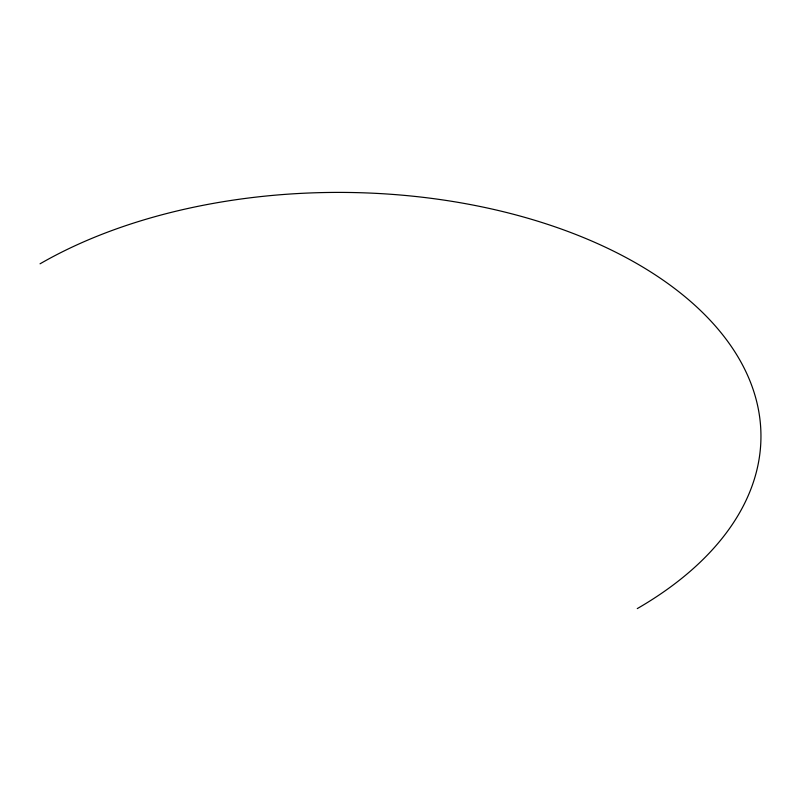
<?xml version="1.0" encoding="UTF-8"?>
<svg xmlns="http://www.w3.org/2000/svg" width="801" height="801" viewBox="0 0 801 801"><rect width="100%" height="100%" fill="white"/><g stroke="black" fill="none" stroke-linecap="round" stroke-linejoin="round"><path stroke-width="1.2" d="M40.05 263.809A422.297 243.804 0 0 1 637.266 263.809A422.297 243.804 0 0 1 637.266 608.6"/></g></svg>
